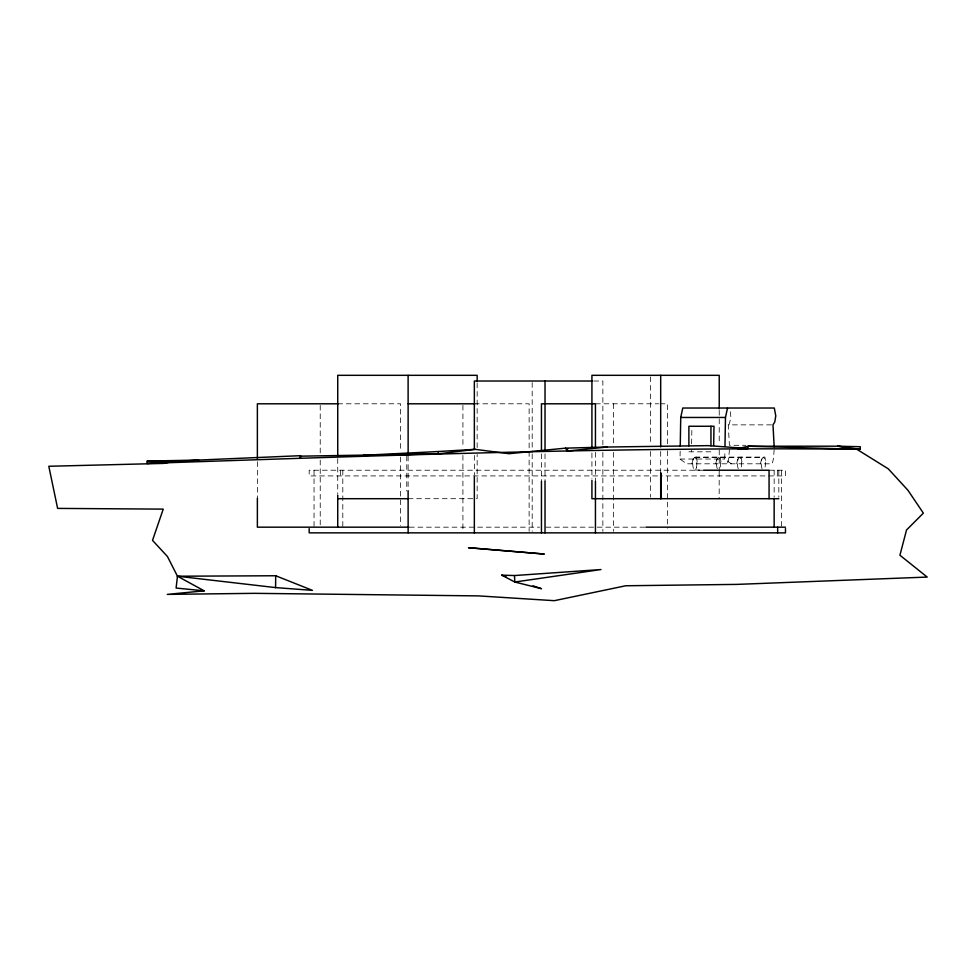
<?xml version="1.0" encoding="UTF-8"?>
<svg xmlns="http://www.w3.org/2000/svg" width="976" height="976" viewBox="0 0 976 976"><rect width="100%" height="100%" fill="white"/><g stroke="black" fill="none" stroke-linecap="round" stroke-linejoin="round"><path stroke-width="0.73" stroke-dasharray="4.88 3.66" d="M774.163 449.643L773.48 458.208A17.861 5.954 90 0 1 772.358 462.99L772.077 463.807L686.592 463.807L680.016 459.025L680.15 451.241M691.472 451.815L691.508 450.217M691.618 443.824L691.886 427.842M731.329 463.807L724.753 459.025L724.887 451.241M729.426 449.643L728.743 458.208A17.861 5.954 90 0 1 727.632 462.99L727.34 463.807M691.923 463.807L693.509 457.073L764.879 457.073L766.062 463.807M715.701 463.807L717.287 457.073M736.648 463.807L738.234 457.073M760.438 463.807L762.024 457.073M728.913 424.865L730.914 417.948L730.316 410.408M593.737 381.018L602.863 381.018L602.863 444.788M337.733 403.796L400.587 403.796L400.587 451.01M474.348 403.796L529.126 403.796L529.126 531.347M595.445 403.796L658.544 403.796M660.032 403.796L667.535 403.796L667.535 444.788M771.504 424.865L728.255 424.865L729.414 445.3L745.81 445.3M688.885 451.815L713.541 451.815M694.753 457.585L763.269 457.585M680.016 459.025L724.753 459.025M694.839 470.029L702.305 470.029M703.013 470.225L309.172 470.225L309.172 475.922L659.093 475.922M769.064 470.225L785.473 470.225L785.473 475.922L660.557 475.922M408.114 498.699L477.154 498.699L477.154 454.523M409.383 527.174L539.557 527.174M546.011 527.174L645.917 527.174M741.101 457.073L742.285 463.807M720.142 457.073L721.325 463.807M696.364 457.073L697.547 463.807M781.447 470.225L781.447 527.174M778.836 470.225L778.836 497.199M777.665 470.225L777.665 475.922M774.151 470.225L774.151 497.199M719.227 410.359L719.227 443.86M719.227 449.96L719.227 471.286M719.178 471.725L719.178 498.699M667.535 450.863L667.535 528.309M660.691 451.473L660.691 472.799M650.455 376.846L650.455 443.86M650.455 451.473L650.455 497.174M613.538 403.796L613.538 444.788M613.538 452.388L613.538 531.347M602.863 452.388L602.863 531.347M595.445 452.388L595.445 481.241M591.92 452.998L591.92 478.899M545.023 453.901L545.023 481.241M541.448 453.901L541.448 481.241M532.188 382.531L532.188 452.388M532.188 453.901L532.188 531.347M477.154 382.934L477.154 448.435M474.348 455.426L474.348 475.166M462.917 405.308L462.917 447.825M462.917 455.426L462.917 531.347M408.114 456.048L408.114 491.087M406.772 456.048L406.772 491.087M400.587 457.097L400.587 525.649M342.808 470.225L342.808 527.174M340.539 470.225L340.539 475.922M337.733 458.622L337.733 494.124M320.226 405.321L320.226 454.06M320.226 460.147L320.226 525.649M314.04 470.225L314.04 527.174M257.371 461.672L257.371 498.224M738.234 468.675A6.222 2.074 -90 0 1 738.002 459.598A6.222 2.074 -90 0 1 741.04 459.525A6.222 2.074 -90 0 1 740.857 468.602M762.024 468.675A6.222 2.074 -90 0 1 761.78 459.598A6.222 2.074 -90 0 1 764.818 459.525A6.222 2.074 -90 0 1 764.635 468.602M717.287 468.675A6.222 2.074 -90 0 1 717.043 459.598A6.222 2.074 -90 0 1 720.081 459.525A6.222 2.074 -90 0 1 719.898 468.602M696.522 467.297A6.222 2.074 -90 0 0 694.949 457.598A6.222 2.074 -90 0 0 692.936 466.528A6.222 2.074 -90 0 0 696.522 467.297"/><path stroke-width="1.46" d="M275.696 575.755L312.43 590.358L275.586 587.601L275.696 575.755L177.461 576.218L167.433 556.491L152.512 540.375L163.236 509.13L57.621 508.398L48.8 466.272L163.614 463.405L174.741 461.075L147.217 461.087L146.973 463.429C384.605 455.487 622.346 446.605 860.149 449.326L860.283 446.727L837.603 446.191L748.189 446.227L737.588 448.716L747.909 448.545L748.189 446.227L860.149 449.326L837.603 446.191L847.546 447.374M680.248 446.044L680.736 417.46L682.773 408.029L774.31 408.029L775.774 415.886L774.785 421.925L772.992 424.865L774.175 446.788M713.663 445.422L713.993 426.256L688.885 426.256L688.885 445.8M724.985 446.044L725.473 417.46L727.498 408.029M300.486 455.682L300.388 458.342L300.486 455.682L198.701 460.062L146.973 463.429M747.909 448.545L708.283 445.642L607.06 447.032L565.555 448.143L508.996 453.694L475.129 449.338L438.346 451.522L438.212 453.877L363.597 455.414M177.461 576.218L176.107 588.052L204.191 590.834L177.461 576.218L275.586 587.601M607.06 447.032L567.166 451.01L567.642 448.582M475.129 449.338L438.212 453.877L301.035 456.158M204.191 590.834L167.286 594.384L254.553 593.335L478.521 595.897L554.331 600.679L625.799 585.759L736.88 584.392L927.2 577.072L899.921 555.222L906.533 529.992L923.369 513.144L907.912 490.233L888.282 468.834L855.976 448.74M514.474 575.547L600.972 569.545L514.816 582.025L501.737 575.145L514.474 575.547L514.816 582.025L541.497 588.699L532.969 585.795M363.511 455.292L438.346 451.522M147.217 461.087L198.701 460.062M592.347 381.018L474.348 381.018L474.348 449.35M338.428 403.796L257.371 403.796L257.371 458.622M408.139 403.796L474.958 403.796M680.736 417.46L725.473 417.46M703.586 470.225L769.064 470.225L769.064 498.699M337.733 498.699L408.114 498.699M778.836 498.699L591.92 498.699L591.92 480.424M408.773 527.174L257.371 527.174L257.371 498.224M645.917 527.174L785.473 527.174M501.737 575.145L505.995 576.596M565.555 448.143L567.166 451.01M785.473 528.589L785.473 532.859L309.172 532.859L309.172 528.589M777.665 527.174L777.665 532.859M774.151 498.699L774.151 527.174M719.227 408.834L719.227 375.321L591.92 375.321L591.92 448.435M710.955 426.256L710.955 445.8M660.947 473.226L660.947 498.699M660.691 375.321L660.691 446.91M660.691 472.799L660.691 498.699M595.445 447.825L595.445 403.796L541.448 403.796L541.448 450.863M595.445 481.241L595.445 532.859M545.023 381.018L545.023 450.863M545.023 481.241L545.023 532.859M541.448 481.241L541.448 532.859M477.154 381.409L477.154 375.321L337.733 375.321L337.733 456.048M474.348 476.678L474.348 532.859M408.114 375.321L408.139 453.901M408.114 491.087L408.139 532.859M337.733 495.186L337.733 527.174M544.071 554.026L468.578 547.719L544.071 554.026"/></g></svg>
